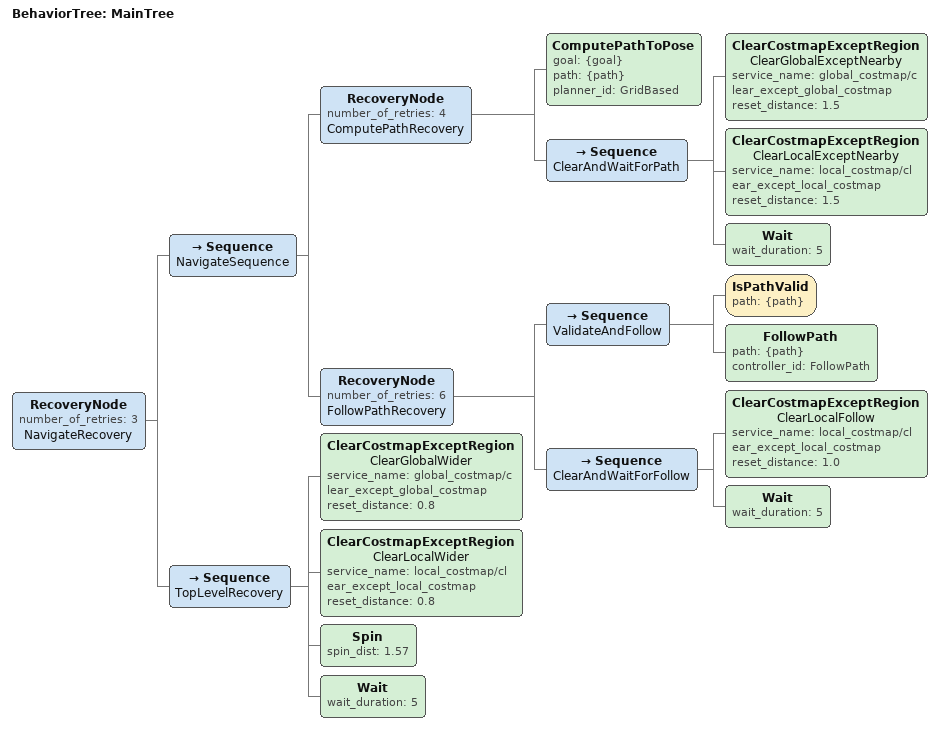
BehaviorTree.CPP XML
<root BTCPP_format="4" main_tree_to_execute="MainTree">
  <BehaviorTree ID="MainTree">
    <!-- Top-level: 5 retries (down from 999)
         5 × (plan + follow + recovery) gives the system ~3-4 minutes
         before ABORT. Mission controller timeout at 120s catches earlier. -->
    <RecoveryNode number_of_retries="3" name="NavigateRecovery">
      <Sequence name="NavigateSequence">

        <RecoveryNode number_of_retries="4" name="ComputePathRecovery">
          <ComputePathToPose goal="{goal}" path="{path}" planner_id="GridBased"/>
          <Sequence name="ClearAndWaitForPath">
            <ClearCostmapExceptRegion name="ClearGlobalExceptNearby"
              service_name="global_costmap/clear_except_global_costmap"
              reset_distance="1.5"/>
            <ClearCostmapExceptRegion name="ClearLocalExceptNearby"
              service_name="local_costmap/clear_except_local_costmap"
              reset_distance="1.5"/>
            <Wait wait_duration="5"/>
          </Sequence>
        </RecoveryNode>

        <RecoveryNode number_of_retries="6" name="FollowPathRecovery">
          <Sequence name="ValidateAndFollow">
            <IsPathValid path="{path}"/>
            <FollowPath path="{path}" controller_id="FollowPath"/>
          </Sequence>
          <Sequence name="ClearAndWaitForFollow">
            <ClearCostmapExceptRegion name="ClearLocalFollow"
              service_name="local_costmap/clear_except_local_costmap"
              reset_distance="1.0"/>
            <Wait wait_duration="5"/>
          </Sequence>
        </RecoveryNode>

      </Sequence>

      <Sequence name="TopLevelRecovery">
        <ClearCostmapExceptRegion name="ClearGlobalWider"
          service_name="global_costmap/clear_except_global_costmap"
          reset_distance="0.8"/>
        <ClearCostmapExceptRegion name="ClearLocalWider"
          service_name="local_costmap/clear_except_local_costmap"
          reset_distance="0.8"/>
        <Spin spin_dist="1.57"/>
        <Wait wait_duration="5"/>
      </Sequence>
    </RecoveryNode>
  </BehaviorTree>
</root>
